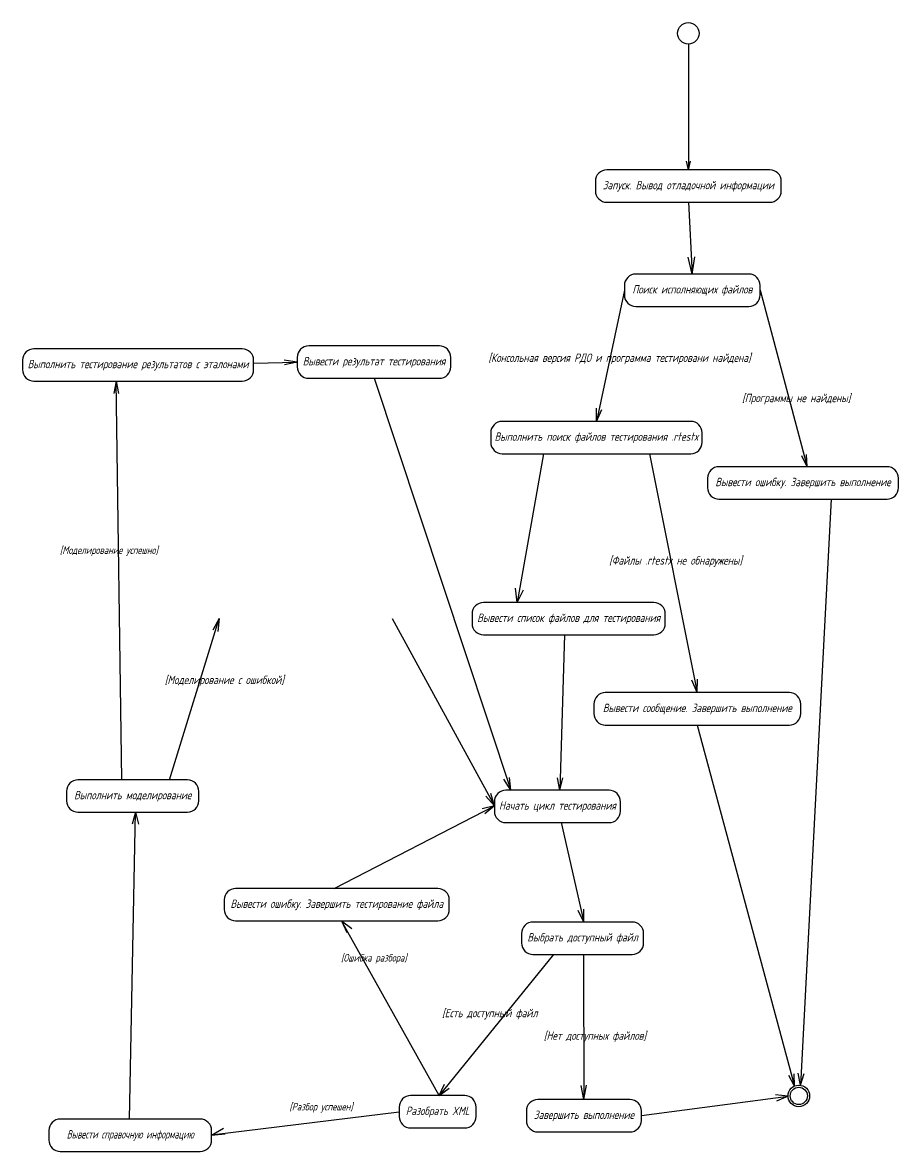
# Model space of a CAD drawing. Header units: millimetres. Extents: x -591 to 803, y 32 to 626.
# Drawn here: x -591 to -225.2, y 121.2 to 592.5 of the extents above; entities that cross this region are included whole.
import ezdxf

# ---------------------------------------------------------------- set-up
doc = ezdxf.new("R2010")
doc.units = ezdxf.units.MM
doc.styles.add('GOST 2.304', font='CS_Gost2304.shx', dxfattribs={"oblique": 15})

msp = doc.modelspace()

# ---------------------------------------------------------------- linework, layer by layer
at = {"color": 7, "linetype": 'Continuous'}
for p, q in [((-312.96, 583.48), (-312.96, 530.98)), ((-312.96, 517.48), (-311.31, 487.48)), ((-339.65, 480.73), (-351.32, 425.98)), ((-282.96, 480.73), (-263.28, 407.04)), ((-494.5, 450.27), (-476.27, 450.73)), ((-444.21, 443.98), (-387.15, 271.99)), ((-549.58, 276.33), (-551.93, 442.78)), ((-373.39, 412.48), (-384.48, 350.36)), ((-329.25, 412.48), (-309.21, 312.73)), ((-253.32, 393.54), (-266.12, 148.83)), ((-529.66, 276.33), (-508.86, 343.66)), ((-436.63, 343.66), (-393.96, 265.51)), ((-364.63, 336.86), (-366.65, 271.99)), ((-309.21, 299.23), (-268.66, 148.51)), ((-460.9, 230.98), (-393.96, 265.51)), ((-546.33, 134.71), (-543.81, 262.83)), ((-366.11, 258.49), (-356.59, 216.96)), ((-417.05, 144.49), (-457.76, 217.48)), ((-369.3, 203.46), (-417.05, 144.49)), ((-356.7, 203.46), (-356.57, 142.86)), ((-332.57, 136.14), (-271.33, 144.23)), ((-433.69, 137.58), (-512.01, 128.04))]:
    msp.add_line(p, q, dxfattribs=at)
for p, q in [((-312.96, 530.98), (-313.8, 534.67)), ((-312.96, 530.98), (-312.13, 534.67)), ((-311.31, 487.48), (-313.1, 494.53)), ((-311.31, 487.48), (-310.3, 494.68)), ((-476.27, 450.73), (-481.68, 451.55)), ((-476.27, 450.73), (-481.63, 449.64)), ((-551.93, 442.78), (-552.87, 437.64)), ((-551.93, 442.78), (-550.85, 437.67)), ((-351.32, 425.98), (-351.33, 431.47)), ((-351.32, 425.98), (-349.08, 430.99)), ((-263.28, 407.04), (-265.59, 411.59)), ((-263.28, 407.04), (-263.61, 412.14)), ((-384.48, 350.36), (-385.09, 356.31)), ((-384.48, 350.36), (-381.86, 355.73)), ((-508.86, 343.66), (-511.47, 338.87)), ((-508.86, 343.66), (-509.41, 338.23)), ((-309.21, 312.73), (-311.49, 317.94)), ((-309.21, 312.73), (-309.13, 318.42)), ((-387.15, 271.99), (-390, 276.56)), ((-387.15, 271.99), (-387.6, 277.36)), ((-366.65, 271.99), (-367.63, 277.23)), ((-366.65, 271.99), (-365.34, 277.16)), ((-393.96, 265.51), (-397.49, 269.59)), ((-393.96, 265.51), (-395.48, 270.69)), ((-393.96, 265.51), (-399, 264.17)), ((-393.96, 265.51), (-397.98, 262.19)), ((-543.81, 262.83), (-545.23, 257.87)), ((-543.81, 262.83), (-542.58, 257.82)), ((-356.59, 216.96), (-358.96, 221.76)), ((-356.59, 216.96), (-356.55, 222.31)), ((-457.76, 217.48), (-453.51, 214.28)), ((-457.76, 217.48), (-455.57, 212.63)), ((-268.66, 148.51), (-271.03, 152.95)), ((-268.66, 148.51), (-268.83, 153.54)), ((-266.12, 148.83), (-267.08, 153.89)), ((-266.12, 148.83), (-264.63, 153.76)), ((-417.05, 144.49), (-414.82, 149.23)), ((-417.05, 144.49), (-412.89, 147.68)), ((-356.57, 142.86), (-357.75, 148.79)), ((-356.57, 142.86), (-355.44, 148.8)), ((-271.33, 144.23), (-276.54, 144.8)), ((-271.33, 144.23), (-276.16, 142.21)), ((-512.01, 128.04), (-507.03, 130.88)), ((-512.01, 128.04), (-506.31, 128.62))]:
    msp.add_line(p, q)
for points in [[(-317.46, 587.98, -1), (-308.46, 587.98, -1)], [(-347.01, 517.48), (-278.92, 517.48, 0.414214), (-274.16, 522.24), (-274.16, 526.22, 0.414214), (-278.92, 530.98), (-347.01, 530.98, 0.414214), (-351.77, 526.22), (-351.77, 522.24, 0.414214)], [(-334.88, 473.98), (-287.73, 473.98, 0.414214), (-282.96, 478.74), (-282.96, 482.72, 0.414214), (-287.73, 487.48), (-334.88, 487.48, 0.414214), (-339.65, 482.72), (-339.65, 478.74, 0.414214)], [(-471.5, 443.98), (-416.92, 443.98, 0.414214), (-412.16, 448.74), (-412.16, 452.72, 0.414214), (-416.92, 457.48), (-471.5, 457.48, 0.414214), (-476.27, 452.72), (-476.27, 448.74, 0.414214)], [(-586.21, 442.78), (-499.26, 442.78, 0.414214), (-494.5, 447.55), (-494.5, 451.52, 0.414214), (-499.26, 456.28), (-586.21, 456.28, 0.414214), (-590.97, 451.52), (-590.97, 447.55, 0.414214)], [(-390.7, 412.48), (-311.94, 412.48, 0.414214), (-307.18, 417.24), (-307.18, 421.22, 0.414214), (-311.94, 425.98), (-390.7, 425.98, 0.414214), (-395.46, 421.22), (-395.46, 417.24, 0.414214)], [(-300.18, 393.54), (-230, 393.54, 0.414214), (-225.24, 398.31), (-225.24, 402.28, 0.414214), (-230, 407.04), (-300.18, 407.04, 0.414214), (-304.94, 402.28), (-304.94, 398.31, 0.414214)], [(-398.52, 336.86), (-327.34, 336.86, 0.414214), (-322.58, 341.62), (-322.58, 345.6, 0.414214), (-327.34, 350.36), (-398.52, 350.36, 0.414214), (-403.28, 345.6), (-403.28, 341.62, 0.414214)], [(-347.66, 299.23), (-270.77, 299.23, 0.414214), (-266.01, 303.99), (-266.01, 307.97, 0.414214), (-270.77, 312.73), (-347.66, 312.73, 0.414214), (-352.42, 307.97), (-352.42, 303.99, 0.414214)], [(-567.83, 262.83), (-522.12, 262.83, 0.414214), (-517.36, 267.59), (-517.36, 271.56, 0.414214), (-522.12, 276.33), (-567.83, 276.33, 0.414214), (-572.59, 271.56), (-572.59, 267.59, 0.414214)], [(-389.2, 258.49), (-346.07, 258.49, 0.414214), (-341.31, 263.25), (-341.31, 267.22, 0.414214), (-346.07, 271.99), (-389.2, 271.99, 0.414214), (-393.96, 267.22), (-393.96, 263.25, 0.414214)], [(-502, 217.48), (-417.55, 217.48, 0.414214), (-412.79, 222.24), (-412.79, 226.22, 0.414214), (-417.55, 230.98), (-502, 230.98, 0.414214), (-506.76, 226.22), (-506.76, 222.24, 0.414214)], [(-377.86, 203.46), (-336.39, 203.46, 0.414214), (-331.62, 208.22), (-331.62, 212.2, 0.414214), (-336.39, 216.96), (-377.86, 216.96, 0.414214), (-382.62, 212.2), (-382.62, 208.22, 0.414214)], [(-271.34, 144.39, -1), (-262.34, 144.39, -1)], [(-270.44, 144.39, -1), (-263.24, 144.39, -1)], [(-428.93, 130.99), (-406.34, 130.99, 0.414214), (-401.58, 135.76), (-401.58, 139.73, 0.414214), (-406.34, 144.49), (-428.93, 144.49, 0.414214), (-433.69, 139.73), (-433.69, 135.76, 0.414214)], [(-375.82, 129.36), (-337.33, 129.36, 0.414214), (-332.57, 134.12), (-332.57, 138.1, 0.414214), (-337.33, 142.86), (-375.82, 142.86, 0.414214), (-380.58, 138.1), (-380.58, 134.12, 0.414214)], [(-575.23, 121.21), (-516.77, 121.21, 0.414214), (-512.01, 125.97), (-512.01, 129.94, 0.414214), (-516.77, 134.71), (-575.23, 134.71, 0.414214), (-579.99, 129.94), (-579.99, 125.97, 0.414214)]]:
    msp.add_lwpolyline(points, format="xyb", close=True, dxfattribs=at)

# ---------------------------------------------------------------- texts
at = {"attachment_point": 5, "style": 'GOST 2.304'}
for s, insert, char_height, width in [('{\\C7;Запуск. Вывод отладочной информации}', (-312.96, 524.15), 3.5, 77.6155), ('{\\C7;Поиск исполняющих файлов}', (-311.31, 480.65), 3.5, 56.6825), ('{\\C7;Вывести результат тестирования}', (-444.21, 450.65), 3.5, 64.1048), ('{\\C7;[Консольная версия РДО и программа тестировани найдена] }', (-341.68, 452.08), 3.5, 116.1948), ('{\\C7;Выполнить тестирование результатов с эталонами}', (-542.73, 449.45), 3.5, 96.4687), ('{\\C7;[Программы не найдены] }', (-267.92, 435.28), 3.5, 52.5092), ('{\\C7;Выполнить поиск файлов тестирования .rtestx}', (-351.32, 419.15), 3.5, 88.2833), ('{\\C7;Вывести ошибку. Завершить выполнение}', (-265.09, 400.21), 3.5, 79.7069), ('{\\C7;[Моделирование успешно] }', (-554.92, 371.81), 3.175, 55.2375), ('{\\C7;[Файлы .rtestx не обнаружены] }', (-318.3, 367.45), 3.5, 62.2343), ('{\\C7;Вывести список файлов для тестирования}', (-362.93, 343.53), 3.5, 80.7034), ('{\\C7;[Моделирование с ошибкой] }', (-506.72, 317.61), 3.5, 75.0969), ('{\\C7;Вывести сообщение. Завершить выполнение}', (-309.21, 305.9), 3.5, 86.4123), ('{\\C7;Выполнить моделирование}', (-544.98, 269.49), 3.5, 55.2292), ('{\\C7;Начать цикл тестирования}', (-367.63, 265.15), 3.5, 52.6494), ('{\\C7;Вывести ошибку. Завершить тестирование файла}', (-459.77, 224.15), 3.5, 93.9716), ('{\\C7;Выбрать доступный файл}', (-357.12, 210.13), 3.5, 50.9959), ('{\\C7;[Ошибка разбора] }', (-444.29, 201.62), 3.175, 47.4063), ('{\\H1.102x;\\C7;[Есть доступный файл}', (-395.86, 178.5), 3.175, 49.4809), ('{\\H1.102x;\\C7;[Нет доступных файлов]\\H0.9071x; }', (-351.97, 169.07), 3.175, 49.4809), ('{\\C7;[Разбор успешен] }', (-466.33, 139.45), 3.175, 45.6519), ('{\\C7;Разобрать XML}', (-417.63, 137.66), 3.5, 32.1175), ('{\\C7;Завершить выполнение}', (-356.57, 136.03), 3.5, 48.0111), ('{\\W0.8;\\C7;Вывести справочную информацию}', (-546, 127.87), 3.5, 67.9806)]:
    msp.add_mtext(s, dxfattribs=dict(at, insert=insert, char_height=char_height, width=width))

doc.saveas('drawing.dxf')
